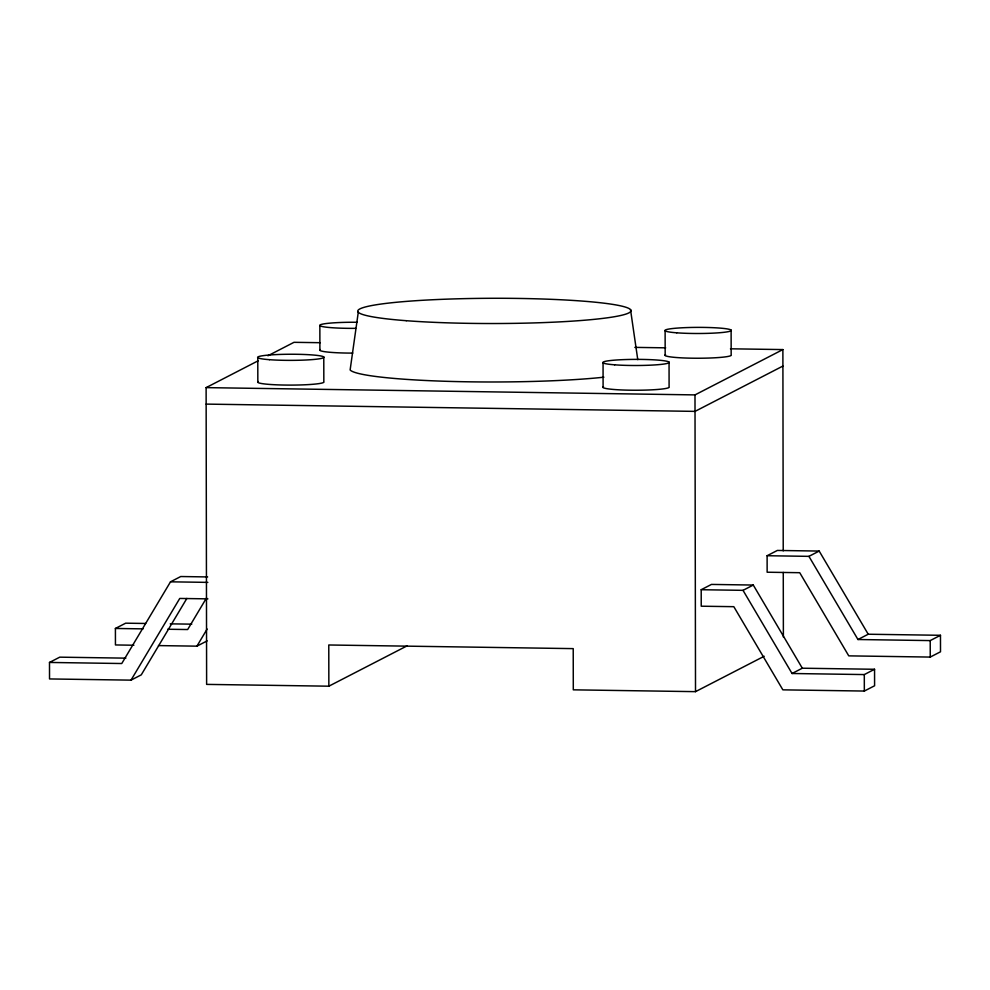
<?xml version="1.0" encoding="UTF-8"?>
<svg xmlns="http://www.w3.org/2000/svg" width="990" height="990" viewBox="0 0 990 990"><rect width="100%" height="100%" fill="white"/><g stroke="black" fill="none" stroke-linecap="round" stroke-linejoin="round"><path stroke-width="1.49" d="M358.281 312.197L350.126 369.975A144.874 13.377 -0.1 0 0 449.534 381.397A144.874 13.377 -0.1 0 0 603.888 377.19M207.64 576.935L180.749 576.527L170.503 581.823L121.758 663.523L49.5 662.446L49.525 678.942L131.014 680.142L141.261 674.858L186.863 598.43M131.014 680.142L179.759 598.443L207.9 598.863M206.539 597.911L187.667 629.541L167.681 629.244M158.487 645.591L196.923 646.161L207.145 629.034M407.125 645.839L328.853 686.194L206.625 684.387L206.118 387.622L258.291 360.719M267.906 355.769L293.993 342.317L320.216 342.701M49.5 662.446L59.759 657.162L125.854 658.152M133.885 645.232L115.446 644.948L115.409 628.464L125.668 623.18L145.654 623.477M196.923 646.161L207.17 640.876M206.118 387.622L694.992 394.899L782.88 349.581L783.226 550.861M782.904 366.065L695.029 411.382L206.143 404.106M701.205 589.718L711.451 584.422L753.279 585.053L802.308 668.213L874.554 669.277L874.591 685.773L864.332 691.057L782.855 689.844L733.825 606.684L701.229 606.202L701.205 589.718L743.02 590.337L753.279 585.053M767.114 555.724L777.36 550.44L819.188 551.071L868.218 634.231L940.475 635.295L940.5 651.791L930.241 657.075L848.764 655.863L799.734 572.703L767.139 572.22L767.114 555.724L808.929 556.355L819.188 551.071M328.853 686.194L328.779 644.985L573.222 648.623L573.297 689.832L695.512 691.651L764.169 656.259M743.02 590.337L792.049 673.497L802.308 668.213M808.929 556.355L857.959 639.515L868.218 634.231M792.049 673.497L864.307 674.574L874.554 669.277M857.959 639.515L930.216 640.592L940.475 635.295M634.825 347.379L665.676 347.837M730.447 348.802L782.88 349.581M170.503 581.823L207.838 582.38M170.243 623.849L191.775 624.158M115.409 628.464L143.08 628.873M630.519 309.61L637.77 359.655M930.216 640.592L930.241 657.075M864.307 674.574L864.332 691.057M783.263 572.43L783.387 637.102M731.115 330.128L731.165 354.853A33.116 3.057 -0.1 0 1 696.613 358.232A33.116 3.057 -0.1 0 1 665.577 354.692M694.992 394.899L695.512 691.651M669.054 362.13L669.091 386.855A33.116 3.057 -0.1 0 1 634.541 390.233A33.116 3.057 -0.1 0 1 603.504 386.682M665.119 330.759L665.169 355.484M603.058 362.761L603.096 387.486M323.779 356.994L323.829 381.719A33.116 3.057 -0.1 0 1 289.278 385.098A33.116 3.057 -0.1 0 1 258.242 381.546M319.857 325.623L319.894 350.349M257.784 357.625L257.833 382.35M355.633 328.346A33.116 3.057 -0.1 0 1 319.745 325.289A33.116 3.057 -0.1 0 1 357.291 322.27M352.786 353.096A33.116 3.057 -0.1 0 1 320.302 349.557M614.679 364.815A33.116 3.057 -0.1 0 0 668.646 362.922A33.116 3.057 -0.1 0 0 624.839 359.58A33.116 3.057 -0.1 0 0 614.679 364.815M676.752 332.813A33.116 3.057 -0.1 0 0 730.719 330.932A33.116 3.057 -0.1 0 0 686.899 327.579A33.116 3.057 -0.1 0 0 676.752 332.813M269.416 359.679A33.116 3.057 -0.1 0 0 323.384 357.786A33.116 3.057 -0.1 0 0 279.564 354.445A33.116 3.057 -0.1 0 0 269.416 359.679M406.246 320.698A136.595 12.622 -0.1 0 0 628.836 312.902A136.595 12.622 -0.1 0 0 448.099 299.104A136.595 12.622 -0.1 0 0 406.246 320.698"/></g></svg>
